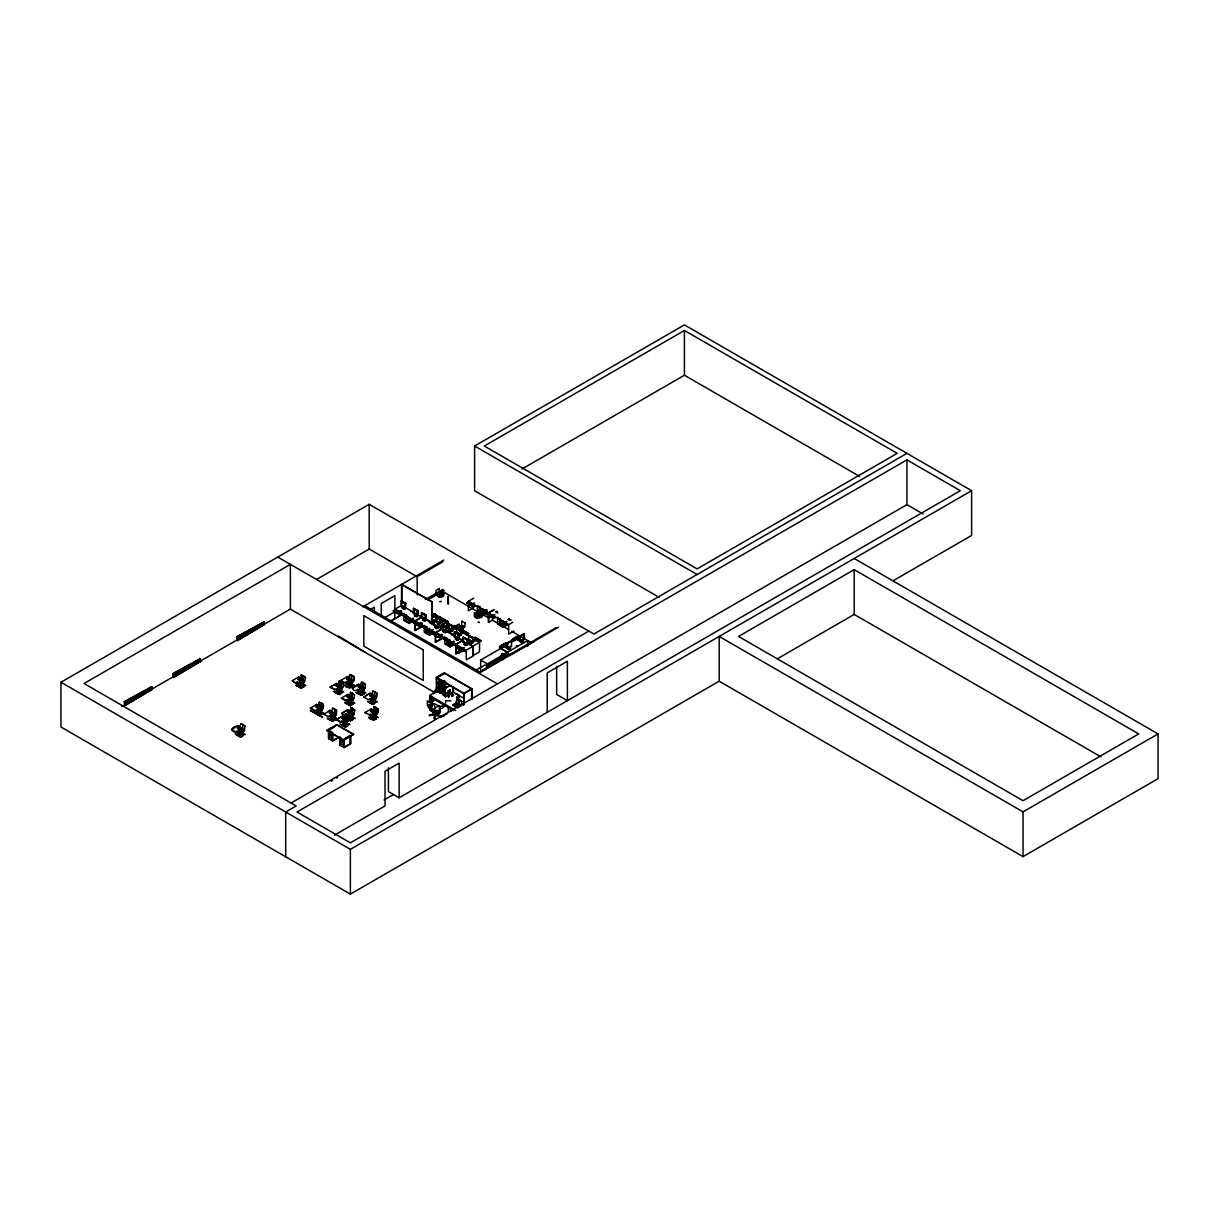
<?xml version="1.0" encoding="UTF-8"?>
<svg xmlns="http://www.w3.org/2000/svg" width="1219" height="1219" viewBox="0 0 1219 1219"><rect width="100%" height="100%" fill="white"/><g stroke="black" fill="none" stroke-linecap="round" stroke-linejoin="round"><path stroke-width="1.5" d="M471.86 699.493L471.86 688.735L444.295 672.827L436.372 677.414L436.372 687.988A1.95 1.128 -60 0 1 434.741 690.655A2.316 1.341 -60 0 0 433.233 693.413L438.261 690.899M439.297 705.999L436.097 707.066M399.802 614.879L401.737 613.69L399.802 614.879L393.356 610.917C394.88 607.839 403.641 612.883 398.643 613.98L393.326 611.146L395.246 610.033M405.653 618.185C405.866 613.538 412.555 623.823 412.723 619.892M415.45 621.553L422.079 625.606L420.159 626.718L413.668 622.97L415.45 621.553C422.521 630.65 419.732 622.574 420.753 624.6M426.025 629.857C431.115 627.343 432.943 635.83 433.08 631.716M436.006 633.225L434.238 634.642L440.714 638.39C446.306 637.293 436.082 631.152 434.254 634.413M448.318 640.524L446.565 641.758L453.041 645.506L454.961 644.318L447.891 639.731M458.207 646.527L456.439 647.761L458.359 646.573M468.66 601.714L466.892 603.131L468.66 601.714L475.288 605.767L473.368 606.879L466.892 603.055L468.812 601.942L475.288 605.767M479.235 610.018C481.017 606.742 491.287 612.867 485.695 613.995L479.219 610.17L480.987 608.83M489.002 613.766L494.152 616.707L492.4 617.713L487.082 614.879L489.002 613.69L495.493 617.515L493.573 618.627L487.112 614.65L488.865 613.462M505.885 625.743L507.82 624.539L505.885 625.743L499.424 621.766C500.963 618.688 509.725 623.747 504.727 624.829L499.409 621.995M502.213 647.076L507.515 643.845L505.763 642.931L500.46 646.07L502.213 647.076L507.515 643.845M514.54 639.96L519.843 636.729L518.09 635.815L512.788 638.954L514.54 639.96L519.843 636.729M440.928 716.787L434.863 713.984L434.314 718.509L436.448 713.511L441.232 716.437L436.372 714.578L435.625 713.13L435.061 715.126L429.393 715.081L434.787 713.374L436.158 713.999L435.564 713.161L439.678 712.003L440.12 712.612L435.823 715.187L440.928 716.787L446.84 713.999M436.92 713.603L439.678 712.003M447.876 603.954L448.135 596.472L448.501 603.938M435.823 715.187L435.899 714.136L434.97 718.57M436.372 714.578L436.448 713.511M449.689 690.198L448.028 691.737L450.222 689.939M449.918 689.863L448.622 697.314M240.219 727.225L240.676 723.934M242.52 728.947L242.81 724.635M244.531 729.709L244.882 725.945L241.057 723.69M301.2 675.082L301.291 679.151M305.512 677.566L304.521 681.147M322.685 708.468L318.875 706.228L319.408 702.129M318.906 705.679L319.226 702.449M332.543 708.3L332.193 712.064L333.716 712.917M339.141 681.391L339.248 685.459M345.312 713.953L344.962 717.717L346.486 718.57M349.624 716.452L348.984 720.048M353.678 680.598L354.043 676.835L352.641 675.92M354.135 677.322L353.51 680.918M354.104 698.304L354.561 695.028M354.836 710.281L353.845 713.862M360.778 685.535L361.235 682.259M372.785 691.28L372.435 695.043L376.793 696.978M377.098 693.763L376.473 697.375L373.837 695.958M377.768 712.749L378.134 708.986L374.309 706.746M378.225 709.473L377.6 713.085M434.314 718.509L434.863 713.984M345.434 722.837L341.411 720.932M448.394 697.268L450.222 689.695M456.211 703.013L452.63 705.024L457.415 707.812L460.98 705.831L456.15 702.997L457.049 698.563L456.47 702.555L460.995 705.131M412.418 621.035L415.42 622.924M419.641 625.819L419.991 626.017M433.644 613.965L434.482 613.827L432.044 614.833L436.905 617.652M441.75 618.978L442.345 618.688M441.034 637.187L440.196 637.491L441.034 637.354M453.895 625.682L454.138 625.926M453.178 644.165L452.996 644.348M463.235 650.276L462.397 650.443M486.015 612.959L485.177 612.928M493.878 617.622L493.04 617.728L493.878 617.469M506.175 624.463L505.367 624.677L506.144 624.798M508.171 654.024L507.637 653.75M457.277 698.898L461.94 701.306L461.026 705.755M236.12 734.417L237.065 734.752L240.57 731.842M239.945 736.626L240.92 736.962L237.095 734.737M296.644 685.566L301.139 683.036L297.619 685.886L301.459 688.019L304.979 685.246M300.483 687.775L303.988 686.632L300.133 684.362L303.958 686.647M316.559 714.136L321.039 711.469L320.094 712.902M334.585 691.874L339.4 694.403L342.92 691.569M327.957 718.86L332.802 721.313L336.322 718.463M338.425 694.083L339.385 694.419M329.877 719.972L334.356 717.305L333.412 718.738M345.236 685.398L349.731 682.731M331.827 720.993L335.301 719.865L331.477 717.564L328.962 719.103L332.452 716.208M349.076 687.607L353.601 685.002M345.663 703.104L350.188 700.498M347.583 704.216L352.062 701.55L351.118 702.982M340.756 724.436L345.571 726.966L348.085 725.442L344.246 723.233L341.731 724.756M349.487 705.313C354.272 707.172 335.545 697.695 350.371 705.71M342.676 725.549L347.171 723.019L343.651 725.777M358.569 693.931L362.089 692.636M349.807 720.475L353.297 719.271L349.457 717.062L350.432 715.69L349.457 717.138M368.245 701.763L373.044 704.216M372.039 704.064L373.029 704.308C378.698 699.523 375.787 704.643 371.719 700.544L369.22 702.083L372.694 699.188M369.327 717.564L373.822 714.898M373.197 719.682L377.692 717.153M319.637 711.378L318.677 711.378M335.591 715.69L332.574 717.366L335.789 715.416M345.739 722.958L348.36 720.81M374.827 697.618C379.581 699.112 367.071 702.601 376.046 698.396M431.374 707.904L431.907 706.517A11.977 6.918 -60 0 0 431.907 702.738L431.48 701.9M301.063 675.143L305.375 677.627M322.898 708.544L323.294 704.521L319.622 702.205M339.324 681.071L338.791 685.154M342.829 687.486L343.362 683.387L339.187 681.131M343.133 687.105L341.533 686.846M350.005 674.503L349.503 678.054L351.011 679.455M350.432 692.209L349.899 696.308L352.779 697.938M364.908 688.354L365.456 684.255L362.713 682.564M365.228 687.973L362.272 686.937M349.304 719.667L347.705 719.408M374.096 706.654L374.02 711.058M124.963 705.481L152.101 689.36L151.72 686.8L124.216 701.839L124.963 705.481L152.101 689.36M173.464 677.474L200.617 661.353L200.236 658.793L172.732 673.833L173.464 677.474L200.617 661.353M237.339 640.6L264.477 624.478L264.112 621.919L236.608 636.958L237.339 640.6L264.477 624.478M244.44 734.112L240.905 736.962M303.059 684.149L298.533 686.754L299.539 686.906M318.174 711.789L319.134 710.357M339.05 689.299L335.56 692.194M323.005 712.627L319.454 715.477L318.464 715.233L321.984 713.938L318.159 711.805L315.63 713.267C339.979 726.92 290.899 699.554 319.348 715.629M341 690.457L336.474 693.062L337.48 693.215M350.691 685.276L351.682 683.889M353.038 704.094L354.028 702.708M362.104 692.712L363.094 691.325M364.009 693.824L361.464 695.287L356.649 692.834L360.169 691.539L364.009 693.824L365.014 692.422M345.221 721.861L344.246 723.309M348.101 725.503L349.091 724.132M353.312 719.347L354.302 717.961M374.644 700.346L370.119 702.952L371.125 703.104M374.782 717.442L375.772 716.056M237.476 728.398L239.488 726.874A1.874 1.082 0 0 0 238.101 726.067M240.143 730.151C235.633 735.834 225.302 728.017 238.101 725.914A1.874 1.082 0 0 1 239.488 726.707L237.476 728.246L239.914 729.983M243.922 731.065L240.6 733.137L237.766 731.583M298.228 679.074L300.438 681.131M300.666 681.284L296.948 683.6L292.255 680.72M304.445 682.198L301.123 684.286L297.284 682.061M310.525 707.782L314.426 710.829M310.281 708.254L316.65 704.43M330.212 687.196L336.566 683.356M316.102 704.719L316.65 704.582A1.874 1.082 0 0 1 318.052 705.39L316.026 706.761L318.692 708.818L315.538 710.829L310.525 708.422M318.052 705.39C311.668 707.919 324.924 708.391 314.974 710.814M336.17 685.398L338.379 687.44M341.122 680.964L341.122 680.156M346.699 677.094L347.247 676.804A1.874 1.082 0 0 1 348.649 677.612L346.851 678.983M329.359 712.765L331.37 711.073A1.874 1.082 0 0 0 329.968 710.266L323.843 714.425M342.387 688.522L339.08 690.594L336.246 689.04L338.608 690.472M329.572 712.292L329.572 713.069M331.126 711.546L331.37 711.226A1.874 1.082 0 0 0 329.968 710.433L329.42 710.555M341.549 697.862L346.562 700.757M332.01 714.502L328.292 716.818L323.843 714.258M331.781 714.989L329.572 712.902M352.535 688.385L358.112 684.362M352.291 688.065L358.66 684.225M349.487 699.234L347.278 696.537M348.832 695.79L349.076 695.318A1.874 1.082 0 0 0 347.674 694.51L341.549 698.015M358.66 684.392A1.874 1.082 0 0 1 360.062 685.2L358.264 687.028M360.062 685.2L358.264 686.419M336.383 719.759L342.737 715.934M341.579 713.587L347.4 709.885M344.139 716.726L342.128 718.265L344.55 720.002M347.552 712.551L349.122 710.89M341.823 713.267L347.948 709.763A1.874 1.082 0 0 1 349.35 710.57L347.552 711.942M364.283 689.817L363.277 688.598M344.779 720.17L341.061 722.471L336.383 719.606M349.762 714.486L349.457 713.862M363.856 697.085L369.662 693.382M348.558 721.084L345.724 722.882M369.814 695.272L372.024 697.329M372.267 697.481L368.549 699.797L364.085 697.238M365.212 712.307L365.212 713.115M432.775 632.859L431.968 632.768L435.777 634.764M377.174 714.105L373.852 716.193L371.018 714.639M473.688 605.797L473.383 605.706M436.402 711.149L434.711 711.149M432.775 708.879L431.861 710.235M331.385 781.181L332.558 780.236M440.105 717.366L441.278 716.422M399.939 613.721L400 613.568M412.388 620.913L411.611 621.111L412.418 620.73M453.285 644.409L452.523 644.607M463.174 650.413L462.397 650.611M393.356 610.826L395.093 609.713M398.643 613.98L400.396 612.776M432.486 633.834L434.406 632.646L432.486 633.834L425.995 630.086L427.778 628.654M472.21 605.965L473.962 604.761L472.21 605.965L466.907 602.826M492.4 617.713L494.152 616.509M451.883 644.592L453.636 643.388L451.883 644.592L446.581 641.453M499.424 621.69L501.177 620.562M504.727 624.829L506.479 623.625M478.351 672.751L556.077 627.663M507.805 656.172L534.44 641.438M479.113 673.193L558.47 627.16M854.199 558.485L1158.05 733.914L1158.05 778.667L1023.031 856.622L719.18 681.192L350.371 894.121L60.95 727.012L60.95 682.259L369.205 504.3L593.943 634.048L906.936 453.346M659.205 597.356L474.602 490.769L474.602 446.017L684.423 324.879L971.619 490.693L971.619 535.446L893.344 580.64M684.423 330.486L484.309 446.017L697.1 568.877L897.214 453.346L684.423 330.486L684.423 375.239L859.563 476.37M316.955 579.223L369.205 549.053L416.73 576.496M522.037 468.995L684.423 375.239M124.216 701.839L151.72 686.8M172.732 673.833L200.236 658.793M236.608 636.958L264.112 621.919M151.613 687.074L125.207 702.875L151.689 687.592M200.114 659.068L173.723 674.869L200.19 659.586M263.99 622.193L237.583 637.994L264.066 622.711M125.085 703.15L151.857 687.684M173.601 675.128L200.373 659.677M237.461 638.268L264.233 622.802M121.702 706.517L143.111 694.144M146.265 692.331L252.714 630.878M253.918 630.177L261.795 625.637M264.173 624.25L290.381 609.134L290.381 564.382L84.035 683.509L296.156 805.972L285.688 812.022L285.688 856.774M362.668 606.879L443.701 560.1M401.554 607.321L401.554 584.571L402.742 583.886M442.741 561.852L417.096 576.663L417.264 594.979M370.012 609.622L374.324 607.138L374.324 612.517M401.142 600.997L405.744 603.253L405.394 608.372L401.142 605.919L401.142 600.997L405.744 603.253M401.142 605.919L405.744 608.159M384.29 617.942L394.865 611.831M402.316 608.007L405.104 608.571L404.205 609.424L402.316 608.007L405.104 608.571M402.316 608.342L405.104 608.906M397.699 612.197L401.219 610.887L397.699 612.197L398.323 612.639M397.699 612.273L400.594 610.521M404.525 608.372L404.525 606.437L404.525 608.372L403.413 608.052L403.413 606.117M400.061 613.949L399.283 613.827M425.355 599.504L442.985 589.326M390.263 621.431L401.752 614.605M443.868 590.484L427.579 599.702L443.99 590.529M437.057 594.537L439.495 595.939L437.057 594.613M413.409 608.464L418.01 610.719L417.66 615.824L413.409 613.37L413.409 608.464L418.01 610.719M438.002 595.344L438.49 596.838L443.533 593.927L438.566 596.792L438.49 595.634L438.49 596.838M442.985 592.48L442.985 593.683M443.472 592.754L443.472 593.958M292.499 680.568L298.625 677.048A1.874 1.082 0 0 1 300.026 677.855L298.228 679.242M444.143 593.257L441.705 591.855L444.143 593.181M401.554 584.571L432.227 601.942L432.227 624.707M413.409 613.37L418.01 615.625M414.582 615.473L417.37 616.037L416.456 616.89L414.582 615.473L417.37 616.037M414.582 615.793L417.37 616.357M302.571 681.208L298.975 683.112M421.484 612.822L426.086 615.077L425.751 620.197L421.484 617.743L421.484 612.822L426.086 615.077M410.026 619.313L413.546 618.079M304.247 682.472L300.651 684.011M406.765 615.199L406.765 622.04L409.142 623.412L414.155 620.517M405.668 618.033L412.129 621.995L414.049 620.898L407.42 617.027M414.902 620.867L421.591 616.997L401.523 605.416L394.834 609.271L414.902 620.867L414.902 630.36L421.591 626.505L421.591 622.696L418.681 624.463M421.865 622.939L421.865 626.734L415.176 630.604L415.176 621.096L421.865 617.241M421.484 617.743L426.086 619.999M413.668 622.894L415.603 621.781L413.668 622.97M237.537 726.036L231.732 729.587L236.425 732.299M432.288 614.254L432.288 619.161M422.673 619.846L425.461 620.41L424.547 621.248L422.673 619.846L425.461 620.41M422.673 620.166L425.461 620.73M433.385 615.001L435.122 613.919L433.385 615.001L437.362 617.302M418.041 624.098L421.576 622.787M432.547 617.652L436.067 616.265M436.311 615.961L435.96 621.081L440.562 623.32L440.562 618.414L436.311 615.961L435.96 621.081M236.974 732.314L240.143 730.303L237.69 728.551M433.751 620.288L438.352 622.543L433.751 620.288L433.751 625.195L438.002 627.648L438.291 621.72L437.164 621.4L440.562 623.32M440.425 617.058C439.968 615.427 440.912 621.72 435.122 613.919M473.749 607.672L468.386 610.765L468.386 601.257L473.749 598.179M243.724 731.339L240.6 732.969M432.242 622.559L437.606 619.465M432.364 622.802L436.372 620.486M433.37 614.833L440.562 618.414M442.985 618.703L441.248 619.709L442.985 618.627L448.287 621.766L446.535 622.772L441.232 619.542M438.291 621.72L438.002 627.648M433.751 625.195L438.352 627.45M425.995 630.086L427.915 628.974M471.265 604.258L474.785 602.948M443.305 620.608L440.409 622.36L443.305 620.7M341.122 680.309L346.699 676.941M441.034 622.726L443.929 620.974M438.474 624.204L439.389 623.671L438.474 624.524M330.44 686.876L336.566 683.524A1.874 1.082 0 0 1 337.968 684.331M434.924 627.297L437.712 627.861L436.813 628.714L434.924 627.297L437.712 627.861M434.924 627.617L437.712 628.181M348.421 677.932L346.851 679.608M436.295 627.176L437.133 627.663L437.133 625.728M336.17 685.55L337.739 684.484M430.368 631.213L433.278 629.537M443.167 628.303L439.968 625.728L445.148 622.741L448.348 624.585L444.463 626.84M439.968 626.459L443.853 624.204M446.383 623.29L448.302 622.101L441.827 618.353L448.302 622.101M431.968 632.935L432.379 632.691M448.211 623.625L452.813 625.88L452.462 630.985L448.211 628.532L448.211 623.625L452.813 625.88M349.061 681.36L345.587 683.341L340.893 680.476M346.135 683.219L349.061 680.72M427.122 627.023L427.122 633.865L429.484 635.236L434.497 632.341M330.212 687.044L334.905 689.908L338.379 687.927M415.176 621.096L435.259 632.691L441.948 628.821L438.855 627.038M445.514 640.188L442.436 638.406L435.732 642.276L435.732 632.768L442.436 628.913M445.758 626.81L448.348 625.317L445.148 622.741M446.657 631.671L446.306 626.962L442.055 624.509L442.055 629.415L446.657 631.671L446.657 626.749L442.406 624.296L442.406 629.217M445.225 627.48L447.739 626.033M434.238 634.642L436.158 633.53M352.885 682.229L349.762 684.027L348.268 683.249M342.204 688.781L339.08 690.426M479.219 610.247L481.139 609.134M445.164 630.101L445.164 632.036L444.326 629.613L445.164 632.036M443.228 631.518L446.017 632.082L445.103 632.92L443.228 631.518L446.017 632.082M448.211 628.532L452.813 630.787M350.676 685.215L347.156 686.51L348.162 686.663M443.228 631.838L446.017 632.402M452.234 626.657L454.321 625.606M444.326 631.549L444.6 629.461L445.438 629.933M474.922 613.98L477.376 612.487L477.406 605.508L479.783 606.879L479.783 613.721L477.406 612.349M449.704 628.699L449.43 630.787L450.542 631.107L449.704 628.699L449.704 630.619M475.212 614.056L477.376 612.578M438.611 635.769L442.131 634.459L439.236 636.135M450.542 629.172L450.542 631.107M459.03 624.143L456.592 625.637L459.304 624.387M439.236 636.059L442.131 634.383M481.749 615.991L481.749 617.195L476.218 614.574L476.294 613.401M344.428 684.91C346.409 690.228 357.746 686.571 348.756 684.179M448.851 630.573L451.639 631.137L450.74 631.991L448.851 630.573L451.639 631.137M448.851 630.893L451.639 631.457M483.593 611.298L487.112 610.064L484.217 611.74M454.306 631.96C460.782 631.305 460.782 644.379 454.306 636.882L454.657 631.762L460.934 635.114L460.934 630.208L455.632 627.724L452.737 629.4L456.256 628.166M483.593 611.374L486.488 609.698M452.737 629.476L455.632 627.815M439.556 637.476C444.478 635.495 434.711 639.076 434.254 634.337M440.196 637.491L440.912 637.065M476.294 617.881L477.757 617.027L476.919 616.555M484.537 613.081C489.459 611.1 479.692 614.681 479.235 609.942M462.991 625.758L461.529 626.596L463.829 626.231M441.948 638.329L435.259 642.184L435.259 632.691M479.981 616.829L482.419 615.412M480.256 616.982L485.208 613.949M487.615 612.807L485.695 613.995M460.614 628.882L458.862 629.888L453.559 626.657L455.312 625.743L460.614 628.806L458.862 629.705M461.635 628.41L464.089 627.069M493.817 609.759L488.469 612.852L488.469 622.345L492.598 620.181M458.71 630.33L460.63 629.217L458.71 630.406M493.939 609.911L488.59 613.005L488.59 622.513M456.455 632.067L452.432 634.383L446.261 630.817M319.637 711.546L322.273 709.854M456.744 632.265L452.737 634.581L463.54 640.828M456.683 632.661L456.333 627.953L460.934 630.208M463.068 629.065L458.024 626.155C456.196 623.016 463.007 632.89 463.068 627.861M347.278 696.704L348.832 695.638M357.548 690.64L360.474 688.141M462.717 630.314L460.279 631.259M458.557 639.335L458.664 633.499L457.552 633.179L460.934 635.114M463.357 630.497L461.62 631.503L463.357 630.421L468.66 633.56L466.923 634.566L461.605 631.32M496.072 611.755C501.085 614.01 494.045 612.441 496.986 611.222M458.664 633.499L458.374 635.602L457.826 633.011M496.072 612.075L496.986 611.542M454.306 636.882L458.908 639.122M446.565 641.758L448.485 640.645M491.455 616.006L494.975 614.696L492.08 616.372M364.283 689.649L360.687 691.188M463.677 632.402L460.782 634.154L463.677 632.478M346.562 700.925L349.487 699.066M458.847 635.983L459.761 635.465L458.847 636.303M455.479 638.969L458.268 639.533L457.369 640.386L455.479 638.969L458.268 639.533M455.479 639.305L458.268 639.868M456.866 638.847L457.704 639.335M346.668 703.333L349.183 701.809L353.007 704.11L349.183 701.885M453.834 641.133L450.939 642.885L454.458 641.575M353.297 699.935L349.701 701.626L346.348 699.676C348.421 703.622 356.847 700.361 350.95 698.106M463.083 637.202L467.685 639.457L467.334 644.561L463.083 642.108L463.083 637.202L467.685 639.457M466.755 635.084L468.675 633.895L462.199 630.223M468.584 635.419L473.185 637.659L472.835 642.779L468.584 640.325L468.584 635.419L473.185 637.659M447.678 638.695L447.678 645.537L450.04 646.908L455.068 644.013M364.085 696.765L370.226 693.245A1.874 1.082 0 0 1 371.612 694.053L369.814 696.049M435.732 632.768L455.815 644.363L462.504 640.493L457.872 637.827M462.656 640.539L455.967 644.394L466.146 650.276L466.359 659.89L473.048 656.035L472.835 646.405L467.029 643.053M353.007 704.018L350.478 705.572L346.668 703.256M463.083 642.108L467.685 644.363M468.584 640.325L473.185 642.581M472.606 638.451L475.044 637.43L474.389 637.872M470.077 640.478L469.803 642.581L470.915 642.901L470.077 640.478L470.077 642.413M464.256 644.211L467.045 644.775L466.146 645.628L464.256 644.211L467.045 644.775M464.256 644.531L467.045 645.095M508.338 619.206L511.127 620.09L508.338 619.526L509.237 618.688M470.915 640.965L470.915 642.901M508.338 619.526L509.237 619.008M469.224 642.367L472.012 642.931L471.113 643.769L469.224 642.367L472.012 642.931M469.224 642.687L472.012 643.251M336.612 719.439L342.737 716.086A1.874 1.082 0 0 1 344.139 716.894L342.128 718.418L344.779 720.322L341.625 722.334L336.612 719.926M506.677 621.37L503.782 623.122L506.677 621.446M473.109 641.27L476.629 639.96M473.109 641.194L476.629 639.884M464.332 647.502L460.812 648.889M348.299 715.827C359.178 710.86 342.509 716.665 350.935 716.711M455.815 653.856C467.746 645.262 463.616 653.948 456.47 647.441M500.521 618.932L500.521 625.774L502.898 627.145L505.397 625.697M458.557 653.262L458.557 646.42L456.18 645.049L456.18 651.891L458.557 653.262L463.57 650.367M479.235 641.682C484.065 639.868 474.267 642.977 473.932 638.436L475.684 637.537L480.987 640.676M514.022 631L508.658 634.093L508.658 624.6L512.681 622.284M456.439 647.685L462.93 651.495L464.85 650.397L453.239 644.653M326.829 730.333L336.825 724.574L353.617 734.265L343.636 740.421L326.829 730.333L343.636 740.04L353.617 734.265M472.804 646.177L479.509 642.306L479.509 651.815L472.804 655.67L472.804 646.177L468.172 643.495M326.829 730.714L336.825 724.955L353.617 734.646M353.571 715.187L350.935 716.879L348.969 716.376M466.146 650.276L472.835 646.405M330.09 729.419L334.859 726.676M365.212 712.475L371.338 708.955M328.658 734.63L332.452 736.748M370.942 711.149L372.511 710.083M328.658 736.703L332.452 738.821M370.226 715.37L373.151 713.526M437.956 676.88L444.295 673.208L471.86 689.116L463.921 693.702L436.372 677.794L444.63 673.406M370.347 717.793L372.846 716.254C381.897 718.92 370.378 722.257 368.534 717.062M376.976 714.38L373.38 715.919M338.821 737.19L332.452 740.862L332.452 732.634L328.719 730.471L328.719 738.714M328.505 730.349L328.505 738.592L332.665 741L339.034 737.312M372.252 718.814L371.246 718.661L374.766 717.366M439.206 680.629L441.872 682.762M439.465 680.278L442.207 681.863L444.615 680.476M438.764 681.665L441.08 680.248M439.876 681.406L436.692 683.249L445.194 688.141L449.948 685.398M499.44 646.984C517.938 638.604 492.948 646.756 501.359 648.173M518.243 636.196L511.767 639.945L518.243 636.12L520.163 637.308L511.66 642.093M439.876 681.695L436.692 683.539L445.194 688.43L449.948 685.688M438.672 682.899L441.766 684.88L445.499 681.985M506.891 643.464L511.492 641.209L511.492 646.131C505.016 653.628 505.016 640.554 511.492 641.209M519.812 636.394L524.414 634.139L524.414 639.046C517.938 646.558 517.938 633.469 524.414 634.139M340.101 741.167L343.834 743.316L343.728 741.32L339.994 739.156L343.834 741.259M480.636 669.551L480.636 660.058L507.851 644.348L505.763 643.007M441.568 683.28L443.96 681.909M441.568 683.768L445.118 681.878M438.596 682.396L441.766 684.149L445.575 681.939M437.484 687.166L437.956 691.843L437.331 687.074L440.577 685.276M503.34 646.207L506.875 647.441M518.563 640.767L519.187 640.325L515.667 639.091M441.141 685.596L437.331 687.074M446.169 682.792L442.329 685.017L444.859 686.48L442.329 684.956L446.169 682.67M506.235 647.883L503.965 645.841M438.048 691.783L438.048 687.745L441.232 685.916M441.354 685.992L438.261 687.866L442.147 686.434M508.734 647.015L509.847 646.695L509.847 648.63C507.531 650.413 509.481 644.211 509.009 649.102M506.891 648.386L511.492 646.131M521.656 639.945C523.332 638.345 523.332 642.154 521.656 641.864L521.656 639.945L522.768 639.609M439.008 688.583L442.451 686.678M507.744 648.919L510.532 648.356L508.658 649.757L507.744 648.919L510.532 648.356M439.16 688.659L442.36 686.8M507.744 649.239L510.532 648.676M442.939 686.952L439.571 688.903L438.048 687.745M508.734 648.95L509.847 648.63M520.665 641.834L523.454 641.27L521.58 642.687L520.665 641.834L523.454 641.27M520.665 642.154L523.454 641.59M502.015 653.354L504.91 655.106L501.39 653.795L504.285 655.472M429.697 701.915L429.697 695.455L437.926 690.716M444.249 689.619L441.446 691.234L444.63 689.847L441.857 691.432L441.827 693.641L440.729 693.001L440.729 689.984L443.96 688.171L440.836 689.969M453.255 710.372L429.697 696.78L430.749 696.171L430.749 701.306M487.326 667.722L487.326 663.928L527.629 640.615L527.629 646.314M500.735 656.462C501.756 654.435 498.967 662.511 506.037 653.414L507.79 654.603L506.037 653.414M350.203 743.758L343.834 747.445L343.834 739.202L350.203 735.529L350.417 743.895L350.417 735.651L344.048 739.323L344.048 747.567L339.888 745.159L339.888 736.916L340.101 745.281M431.541 701.763L431.541 696.628L430.49 697.238L430.49 702.373M500.399 656.889L506.891 653.064L508.811 654.253L502.335 658.001L500.399 656.889L502.335 657.91L508.811 654.176M344.048 747.567L350.645 743.758L350.645 735.529M442.908 693.52L444.173 692.864L444.112 690.99L442.908 691.676L442.939 693.581L442.436 691.447L443.731 690.777M486.808 665.985L500.704 657.97L503.386 659.509M442.908 691.722L443.67 690.731M502.487 657.574L507.79 654.527M442.436 693.291L444.173 692.864M428.905 702.007C431.983 697.984 437.392 700.788 430.277 702.784M430.52 710.57L429.713 710.189L430.185 704.247L431.587 705.054L431.115 706.685M445.194 682.884L445.194 696.704L453.133 692.133L453.133 687.166M429.713 705.862L431.587 706.41M445.194 696.704L453.407 692.285L453.407 687.105M429.713 704.521L431.587 705.054M430.749 708.163L429.697 708.772L430.49 709.229M434.269 710.022L431.221 711.332L431.115 705.329M436.372 677.414L463.921 693.321L471.86 688.735M454.306 704.521L456.043 703.393L453.224 705.024L457.491 707.492C462.428 706.883 446.596 701.26 458.573 706.868M455.616 705.374L454.885 705.801L456.866 706.106M456.439 705.755L455.037 706.852M291.067 803.031L588.853 631.107M906.936 459.868L296.994 812.022L350.371 842.832L960.313 490.693L906.936 459.868L906.936 504.636L399.146 797.79L388.404 791.588L388.404 767.848M384.061 799.969L393.493 794.529M334.478 835.137L385.006 805.957L385.006 771.277L399.146 763.094L399.146 797.79M60.95 682.259L350.371 849.369L971.619 490.693M854.199 569.654L738.531 636.44L1023.031 800.7L1138.698 733.914L854.199 569.654L854.199 614.422L1100.879 756.831M777.631 658.626L854.199 614.422M719.18 681.192L719.18 636.44L1023.031 811.869L1158.05 733.914M390.187 621.34L401.6 614.803L401.523 611.115M475.197 670.602L485.101 664.934L488.438 666.884L478.534 672.538M300.133 681.162L300.666 681.451M371.719 697.359L372.267 697.649M373.395 713.359L372.846 713.069M439.678 710.479L436.311 712.262L428.357 707.66M448.287 621.69L446.535 622.772M468.66 633.469L466.923 634.566M351.971 675.524L351.682 679.836M334.692 708.986L334.387 713.298M374.934 691.981L374.644 696.278M451.548 695.744L451.548 693.809L452.904 694.586C453.94 697.817 450.588 696.11 451.853 694.464L452.843 695.028M457.018 698.807L457.018 697.436L458.161 699.477M436.463 713.618L440.15 712.262M336.307 778.072L337.48 777.676M434.756 714.578L432.41 711.591L435.777 713.13L435.823 714.258M435.777 713.13L432.41 711.591M461.696 701.443L456.592 698.746L457.978 699.554M434.97 714.044L429.515 715.797M431.526 623.701L429.225 622.452M298.061 677.353L298.625 677.215A1.874 1.082 0 0 1 300.026 678.023M299.935 680.156L304.247 682.091M513.062 639.64L512.833 639.609M348.573 679.73L351.864 681.33M348.573 679.897L350.523 680.568M337.892 686.297L342.204 688.4M337.892 686.465L341.183 687.897M335.454 689.619L330.44 687.364M359.971 687.166L364.481 689.543M359.971 687.333L361.936 687.988M347.125 694.8L347.674 694.662A1.874 1.082 0 0 1 349.076 695.47M348.984 697.436L349.944 697.603M317.961 707.355L322.471 709.732M317.961 707.523L321.267 708.955M371.536 696.186L375.848 698.289M371.536 696.339L372.481 696.339M373.197 700.361L369.89 698.929M331.278 713.206L333.244 714.029M331.278 713.359L332.238 713.359M328.856 716.513L327.743 716.513M349.259 712.688L351.224 713.526M332.955 717.381L329.648 715.934M370.789 709.26L371.338 709.123A1.874 1.082 0 0 1 372.74 709.93M346.836 716.163L345.724 716.01M344.048 719.027L347.354 720.459M370.226 715.203L364.984 712.627M435.975 711.378L435.153 711.378M429.697 696.78L431.541 696.628M451.06 700.834L445.636 700.834L445.636 702.906M353.647 680.857L352.215 680.293M372.831 691.005L374.401 691.523M374.446 706.685L373.7 710.692M351.057 707.477L350.63 711.85M350.569 707.523L352.139 708.041M332.589 708.026L336.444 709.93M354.348 713.816L352.916 713.252M345.358 713.694L349.487 716.498M335.865 714.364L336.627 710.357M240.707 723.675L243.617 724.97M244.486 729.968L243.053 729.389M434.878 715.02L436.052 715.126M448.074 690.487L448.302 690.548M345.998 700.895L341.549 698.502M361.494 695.196L355.841 692.331M346.927 718.601C341.152 715.873 359.635 725.64 345.129 717.869M438.246 712.048L440.364 708.132L439.571 711.622L436.692 710.067M434.604 703.835L440.699 706.807M351.864 681.177L352.885 681.832M349.289 683.92L345.922 681.817L346.927 682.64M359.681 690.685L360.687 691.341M371.231 699.858L372.252 700.361M376.976 713.999L372.664 711.896L375.955 713.496M352.565 714.136L353.769 715.065M348.36 720.962L346.013 719.53M334.585 714.639L335.789 715.583M335.591 715.309L333.244 713.862M344.779 723.035L342.417 721.602M318.677 711.546L316.33 710.098M243.724 730.943L239.412 728.84L243.922 731.217M240.128 733.03L236.76 730.928M351.438 675.082C347.324 673.269 349.594 681.619 353.297 680.842M350.219 674.579L353.723 676.469M361.632 682.015L362.851 682.503M361.205 686.388L364.694 688.263M339.674 681.086L342.097 682.411M339.111 685.52L340.33 686.007M350.645 692.301L353.205 693.565M373.883 711.119L377.387 712.993M301.596 674.838L305.268 677.139M301.154 679.212L303.729 680.476M350.493 711.911L351.697 712.414M345.708 713.709L348.131 715.035M319.18 706.578C323.416 712.048 325.763 703.47 320.704 702.769M241.85 728.566L240.356 727.164M240.631 728.063L244.135 729.952M514.54 639.777L512.757 639.32M500.46 645.994L502.213 646.893M471.86 689.116L471.524 699.295M906.936 504.636L923.103 513.961M474.602 446.017L697.1 574.484M477.574 606.315L479.6 607.473M497.763 618.063L499.79 619.222M468.386 601.257L508.658 624.6M480.972 609.012L487.615 612.883M501.177 620.761L507.82 624.631M441.324 590.697L480.667 613.401M483.943 615.29L488.865 618.14M492.141 620.029L508.536 629.492M511.812 631.381L531.484 642.748M524.414 639.046L524.063 633.941M519.827 636.897L518.09 635.815M476.705 613.081L476.781 614.33M481.261 616.281L481.261 617.484L477.924 615.549M438.154 593.211L439.617 594.049L437.316 593.683M516.292 638.726L519.187 640.402M521.656 641.864L521.945 640.097M511.767 639.868L513.687 640.981M432.227 601.942L401.843 584.404L401.843 603.375M500.857 648.34L507.546 652.211L507.394 656.127M500.704 648.462L507.394 652.333M457.613 625.271L457.613 626.475M462.58 628.135L462.58 629.339M433.964 613.645L440.44 617.393L438.52 618.505M474.526 637.339L481.002 641.011L479.082 642.108M432.044 614.757L437.392 617.804M439.053 618.932L457.095 629.476M459.426 630.726L479.509 642.306M457.155 632.311L460.432 634.2M469.422 639.762L472.698 641.651L472.698 637.872M401.63 601.775L404.906 603.664L404.906 607.458M421.987 613.599L425.263 615.504L425.263 619.282L421.987 617.393M442.543 625.286L445.819 627.176L445.819 630.954M457.872 634.383L459.761 635.465M457.872 634.703L459.761 635.785M463.57 637.979L466.862 639.868L466.862 643.662L463.57 641.758M457.552 635.114L458.374 635.602M439.968 625.728L443.167 627.587M419.9 615.427L422.978 617.21M427.61 619.892L430.703 621.675M438.535 626.368L443.167 629.034M445.514 630.695L454.778 636.044M426.498 619.907L435.777 625.256M442.055 629.415L446.306 631.869M446.946 638.512L444.92 637.339L446.931 639.579M424.364 625.667L426.376 626.825M404.007 614.315L406.034 615.488M424.364 626.155L426.376 627.907L424.425 626.368M444.92 637.827L446.931 639.167M447.83 639.503L449.857 640.859M406.034 616.083L404.007 613.843M395.093 609.911L401.737 613.782M427.762 628.852L434.406 632.722M480.636 660.058L487.326 663.928M421.027 625.835L424.227 627.678M441.628 637.644L446.261 640.325M452.737 644.089L455.83 645.872M462.001 649.437L466.633 652.104M401.523 614.909L404.754 616.753M420.753 625.987L425.538 628.76M405.668 617.942L410.971 621.004M413.698 622.665L420.159 626.718M426.025 629.781L432.486 633.743M364.664 605.675L479.417 671.76M277.764 557.083L497.413 683.905M439.465 680.232L442.207 681.863M438.764 682.152L441.628 683.889L438.764 681.589L438.749 682.945M442.329 684.895L444.859 686.388M452.401 691.706L463.753 698.258M442.908 687.318L439.724 689.162L443.67 687.76L440.486 689.573L440.501 693.123L437.484 691.478M443.884 688.293L440.729 689.984M441.11 689.771L441.568 693.352M436.372 687.988L436.692 688.171A1.95 1.128 -60 0 1 435.076 690.838A2.316 1.341 -60 0 0 433.568 693.611M463.586 693.52L463.921 703.896L463.921 693.321M290.381 609.134L435.076 692.742M455.083 705.694L456.333 706.41M429.697 695.455L455.632 710.433M453.057 710.647L448.318 707.919L448.318 711.591M443.152 715.34L443.914 716.315M374.263 691.584L375.742 692.301M346.851 679.44L349.061 680.872M358.264 686.861C365.075 689.07 353.388 693.215 352.535 688.232M350.264 683.051L354.394 685.52L350.264 683.128M361.677 690.472L365.807 692.941M358.34 689.908L359.681 690.838M351.758 686.876L347.918 684.667M373.227 699.493L377.372 701.961M363.171 694.312L359.331 692.102M350.082 687.851L346.242 685.627M370.881 701.108L374.721 703.241M367.407 701.352L372.907 704.536M340.192 686.068L342.615 687.409M351.727 692.849L354.424 695.089M375.391 707.294L377.997 709.047M339.583 689.619L343.712 691.996M351.285 697.222L353.708 698.548M337.236 691.234L341.076 693.367M340.238 693.931L336.398 691.706M370.942 711.591L373.151 712.871M373.151 713.039L370.728 711.286M349.32 699.965L354.82 703.226M339.263 694.571L333.747 691.386L339.4 694.327M374.355 715.203L378.484 717.671M372.359 715.568L370.012 713.968M352.184 704.582L348.344 702.373M347.506 702.86L351.346 704.993M371.17 717.305L375.01 719.439M370.347 717.717L374.172 720.002M352.001 708.102L354.699 710.342M302.236 679.76L304.659 681.086M300.438 680.964L298 679.379M301.642 683.295L305.771 685.764M351.56 712.475L353.053 713.191M352.565 714.288L350.219 712.688M299.295 684.926L303.135 687.059M292.499 681.208L296.4 683.463M298.457 685.398L302.297 687.623M350.965 716.01L355.095 718.479L350.965 716.086M301.322 688.339L295.806 685.154L301.459 688.019M348.619 717.549L352.459 719.835M341.823 713.755L345.724 716.163M333.579 712.978L335.073 713.694M345.754 722.181L349.883 724.558M329.648 716.102L330.989 716.879M319.668 710.677L323.797 713.145M346.409 726.494L342.569 724.269M316.33 710.266L317.671 711.043M339.918 724.04L345.434 727.21M318.159 711.805L321.984 713.938M333.64 720.825L329.8 718.616M321.161 714.502L317.321 712.292M316.483 712.78L320.323 714.913M328.658 730.501L332.391 732.665M338.196 736.581L341.305 738.379M200.236 662.024L199.505 658.367M340.101 743.224L343.834 745.388M241.118 732.162L245.248 734.539M238.756 733.777L242.596 735.986M237.934 734.265L241.758 736.398M364.054 683.341L365.41 684.804M375.604 692.362L376.686 692.91M353.342 708.879L354.607 709.854M348.771 719.972L347.842 719.347L348.847 719.713L352.382 716.848M334.935 713.755L336.535 713.999L336.307 709.991M357.335 689.238L358.34 690.061M349.944 697.436L353.495 699.813M300.88 679.989L304.445 682.366M298.305 682.884L297.101 681.954M429.362 706.929L428.661 704.887M376.549 692.971L376.961 693.824M372.892 695.348L372.481 694.495M361.342 686.327L360.915 685.474M342.905 683.097L343.316 683.935M350.356 696.598L349.929 695.759M345.419 718.021L344.992 717.168M244.425 725.64L244.836 726.494M349.716 698.746L347.065 696.841M338.608 687.76L335.956 685.703M349.99 714.151L347.339 712.094M435.061 715.126L429.393 715.081M237.339 637.385L237.72 639.929M173.464 674.259L173.845 676.804M124.963 702.266L125.344 704.811M473.932 638.436L475.684 637.537M453.559 626.657L455.312 625.743M1023.031 811.869L1023.031 856.622M556.641 666.29L556.641 694.464L567.384 700.666L567.384 661.231L547.224 672.858L547.224 712.292M523.576 634.718L523.576 638.497M522.494 639.457L522.494 641.392M520.163 636.592L520.163 641.499M509.572 646.527L509.572 648.462M507.378 643.678L507.378 647.472M507.241 643.662L507.241 648.584M502.898 623.717L502.898 627.145M499.973 618.627L499.973 625.469L497.611 624.098L497.611 617.256M499.79 618.734L499.79 619.816L497.763 617.576M482.694 608.555L482.709 615.58L480.332 614.026L480.332 607.184M482.511 608.677L482.511 609.744M480.484 607.504L480.56 608.616M479.6 607.001L479.585 608.068L477.635 606.529M472.835 637.872L472.835 642.779M467.334 639.655L467.334 644.561M466.466 642.642L466.191 644.729L466.191 642.809M463.433 637.004L463.433 641.91M460.584 630.406L460.584 635.312M458.603 704.811L459.761 699.813L458.176 704.75M458.07 699.508L458.07 697.573L456.714 696.796L456.714 698.731M455.815 644.363L455.967 653.902M454.657 631.762L454.657 636.668M452.462 626.078L452.462 630.985M452.325 626.094L452.325 629.873L449.049 627.983L449.049 624.189M451.015 711.485L450.603 711.256M450.04 640.066L450.04 646.908M449.857 640.188L449.857 641.255M448.562 623.427L448.562 628.334M447.129 638.39L447.129 645.232L444.752 643.861L444.752 637.019M445.468 683.051L445.468 696.872M444.082 691.051L444.082 692.849M443.442 687.425L443.442 695.699L443.183 687.272M441.232 689.756L441.11 693.215M440.211 618.612L440.211 623.534M439.587 688.811L439.571 692.773L439.053 688.232M437.514 626.749L437.514 622.955L434.238 621.065L434.238 624.844M436.783 616.738L436.783 620.517M436.859 625.896L436.859 627.815M436.692 677.977L436.692 688.171M434.101 620.09L434.101 624.997M431.937 602.11L431.937 622.97M430.185 704.247L430.185 705.603M429.484 628.394L429.484 635.236M429.301 628.516L429.286 629.583M426.574 626.718L426.574 633.56L424.197 632.189L424.197 625.347M425.751 615.29L425.751 620.197M424.882 618.262L424.593 620.364L424.593 618.429M421.835 612.624L421.835 617.53M417.66 610.917L417.66 615.824M415.953 613.416L415.679 615.519L415.679 613.584M413.744 608.266L413.744 613.172M409.142 619.983L409.142 623.412M406.217 614.894L406.217 621.736L403.855 620.364L403.855 613.523M405.394 603.451L405.394 608.372M394.834 618.764L394.865 595.649L381.273 603.496L381.273 616.083M375.284 713.1L371.688 715.02M369.205 504.3L369.205 549.053M365.35 652.409L338.577 636.105L338.577 636.958M351.621 698.655L348.024 700.575M351.194 680.949L347.598 682.869M350.371 849.369L350.371 894.121M333.915 714.41L330.319 716.33M332.802 721.237L327.149 718.372M332.665 732.756L332.665 741M320.597 708.574L317.001 710.494M457.521 627.145A3.154 1.828 0 0 1 461.635 625.896A3.154 1.828 0 0 1 463.418 628.379A3.154 1.828 0 0 1 458.984 629.187M475.989 615.107A3.154 1.828 0 0 1 480.53 614.528A3.154 1.828 0 0 1 481.139 617.195A3.154 1.828 0 0 1 476.492 617.302M475.989 616.936A3.154 1.828 0 0 1 475.578 616.022M347.948 709.915A1.874 1.082 0 0 1 349.35 710.723M347.247 676.956A1.874 1.082 0 0 1 348.649 677.764M463.586 703.698A1.95 1.128 -60 0 1 463.144 705.283M463.829 704.673A1.95 1.128 -60 0 1 463.631 705.222M370.226 693.413A1.874 1.082 0 0 1 371.612 694.205M458.877 695.318L458.832 697.938L458.877 695.318L455.83 693.596L458.877 695.318M303.348 675.783L302.906 680.156L303.485 675.722M321.374 703.15L320.932 707.523L321.374 703.15M341.29 682.091L340.863 686.465L341.29 682.091M347.461 714.654L347.034 719.027L347.461 714.654M352.398 693.23L351.956 697.603L352.398 693.23M352.672 708.483L352.23 712.856L352.672 708.483M363.384 682.96L362.942 687.333L363.384 682.96M376.062 707.69L375.635 712.064L376.062 707.69M440.029 595.04L441.187 595.131L440.029 595.04M440.029 601.485L441.187 601.561L440.029 601.485M459.929 627.556L461.087 627.648L459.929 627.556M478.214 615.9L479.387 615.976L478.214 615.9M478.214 622.33L479.387 622.421L478.275 622.254M410.696 611.588L410.727 611.542M451.594 635.099L451.639 635.038M462.885 639.868L462.915 639.823M491.059 654.481L491.105 654.435M516.429 646.07L517.206 646.131L516.429 646.07M435.168 708.376L434.467 709.869L427.503 705.847L427.275 700.849L434.055 704.201L435.168 708.376M238.025 735.529L242.52 733L238.025 735.529M344.596 726.646L345.541 726.981L344.596 726.646M444.341 706.35C436.707 713.542 438.215 704.033 444.341 706.35M361.144 690.167L360.169 691.615L361.174 690.213M447.099 692.682L446.626 693.687L448.942 693.504L447.099 692.682M439.267 588.533L436.067 590.392L436.067 594.415L439.267 592.556L439.267 588.533M242.032 729.891L238.436 732.131L242.032 729.891M441.994 618.323L439.907 619.557L441.994 618.323M340.512 687.348L336.916 689.588L340.512 687.348M362.607 688.217L359.011 690.457L362.607 688.217M374.157 697.238L370.561 699.477L374.157 697.39M346.684 719.911L343.088 722.151L346.684 719.911M328.719 732.528L332.452 734.691L328.719 732.528M479.128 612.761L478.077 612.151L479.128 612.761M482.038 614.437L480.987 613.827L482.038 614.437M499.318 624.494L498.266 623.899L499.318 624.494M502.228 626.185L501.192 625.576L502.228 626.185M477.558 614.574L474.343 612.73L474.343 616.753L477.558 618.597L477.558 614.574M464.942 622.848L461.742 621.004L461.742 625.027L464.942 626.886L464.942 622.848M460.63 629.217L454.154 625.469L460.63 629.294M417.172 611.13L413.896 609.241L413.896 613.02L417.172 614.909L417.172 611.13M458.085 634.627L454.809 632.737L454.809 636.531L458.085 638.421L458.085 634.627M405.561 620.761L404.51 620.166L405.561 620.761M408.472 622.437L407.436 621.842L408.472 622.437M425.903 632.6L424.867 631.991L425.903 632.6M428.829 634.276L427.778 633.667L428.829 634.276M446.474 644.272L445.423 643.662L446.474 644.272M449.384 645.948L448.333 645.339L449.384 645.948M457.887 652.302L456.851 651.693L457.887 652.302M423.237 649.91L363.841 615.625L363.841 646.131L423.237 680.415L423.237 649.91M460.31 705.862L456.043 703.393L460.31 705.862M350.92 687.287L347.08 685.063L350.92 687.287M362.333 694.708L358.493 692.499L362.333 694.708M373.883 703.729L370.043 701.519L373.883 703.805M341.914 692.88L338.074 690.67L341.914 692.956M375.848 718.951L372.008 716.742L375.848 719.042M351.621 720.246L349.061 718.768L351.621 720.246M337.114 718.905L332.985 716.513L337.114 718.905M347.247 725.93L343.408 723.705L347.247 725.93M334.478 720.261L330.639 718.052L334.478 720.338M243.434 735.423L239.594 733.213L243.434 735.423M240.783 737.114L235.282 733.929L240.783 737.19M438.962 596.67A3.154 1.828 0 0 0 443.701 595.085A3.154 1.828 0 0 0 438.962 593.348A3.154 1.828 0 0 0 438.962 596.502A3.154 1.828 0 0 0 443.701 594.933A3.154 1.828 0 0 0 438.962 593.516A3.154 1.828 0 0 0 438.962 596.67"/></g></svg>
